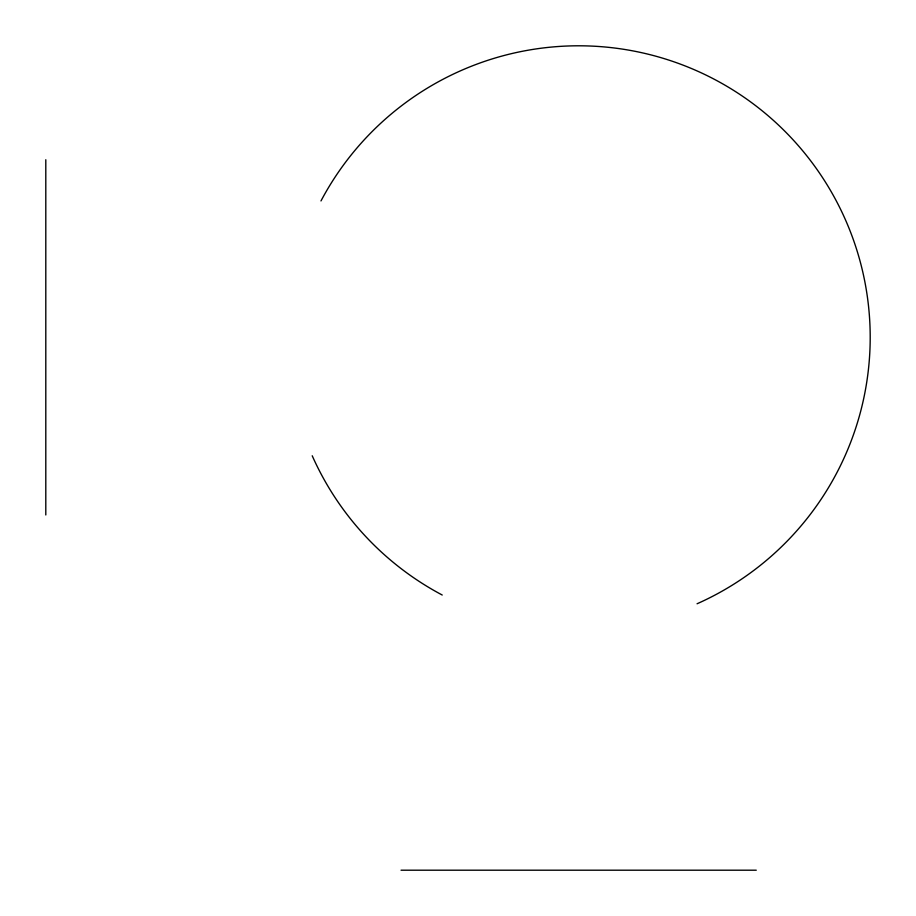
<?xml version="1.0" encoding="UTF-8"?>
<svg xmlns="http://www.w3.org/2000/svg" width="916" height="916" viewBox="0 0 916 916"><rect width="100%" height="100%" fill="white"/><g stroke="black" fill="none" stroke-linecap="round" stroke-linejoin="round"><path stroke-width="1.37" d="M401.036 870.2L756.261 870.2M45.8 159.739L45.8 514.964M320.978 200.936A291.551 291.551 0 0 1 791.756 138.385A291.551 291.551 0 0 1 697.065 603.77M442.233 595.022A291.551 291.551 0 0 1 312.219 455.767"/></g></svg>
